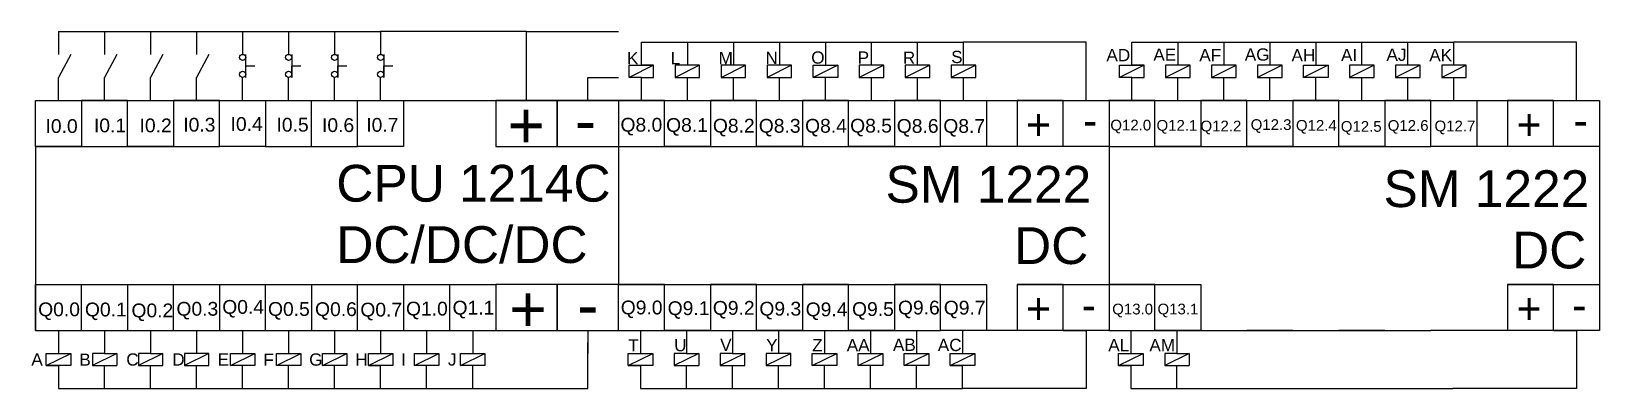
# Model space of a CAD drawing. Header units: centimetres. Extents: x 1520 to 4009, y 956 to 2116.
# Drawn here: x 1520 to 2032, y 1643 to 1760 of the extents above; entities that cross this region are included whole.
import ezdxf

# ---------------------------------------------------------------- set-up
doc = ezdxf.new("R2010")
doc.units = ezdxf.units.CM
doc.styles.get("Standard").update_dxf_attribs({"font": 'arial.ttf'})

msp = doc.modelspace()

# ---------------------------------------------------------------- linework, layer by layer
for p, q in [((1529.08, 1759.77), (1529.08, 1752.27)), ((1529.08, 1759.77), (1589.08, 1759.77)), ((1544.08, 1759.77), (1544.08, 1752.27)), ((1559.08, 1759.77), (1559.08, 1752.27)), ((1574.08, 1759.77), (1574.08, 1752.27)), ((1589.08, 1759.77), (1589.08, 1752.27)), ((1589.08, 1759.77), (1604.08, 1759.77)), ((1604.08, 1759.77), (1604.08, 1752.27)), ((1604.08, 1759.77), (1619.08, 1759.77)), ((1619.08, 1759.77), (1619.08, 1752.27)), ((1619.08, 1759.77), (1634.08, 1759.77)), ((1634.08, 1759.77), (1634.08, 1752.27)), ((1681.58, 1759.77), (1634.08, 1759.77)), ((1681.58, 1752.27), (1681.58, 1759.77)), ((1681.58, 1759.77), (1709.08, 1759.77)), ((1709.08, 1759.77), (1711.58, 1759.77)), ((1719.08, 1748.77), (1719.08, 1756.27)), ((1719.08, 1756.27), (1734.08, 1756.27)), ((1734.08, 1756.27), (1734.08, 1748.77)), ((1734.08, 1756.27), (1749.08, 1756.27)), ((1749.08, 1756.27), (1749.08, 1748.77)), ((1749.08, 1756.27), (1764.08, 1756.27)), ((1764.08, 1756.27), (1764.08, 1748.77)), ((1764.08, 1756.27), (1779.08, 1756.27)), ((1779.08, 1756.27), (1779.08, 1748.77)), ((1779.08, 1756.27), (1824.08, 1756.27)), ((1794.08, 1748.77), (1794.08, 1756.27)), ((1809.08, 1748.77), (1809.08, 1756.27)), ((1824.08, 1748.77), (1824.08, 1756.27)), ((1864.08, 1756.27), (1824.08, 1756.27)), ((1864.08, 1737.27), (1864.08, 1756.27)), ((1879, 1748.76), (1879, 1756.26)), ((1879, 1756.26), (1894, 1756.26)), ((1894, 1756.26), (1894, 1748.76)), ((1894, 1756.26), (1909, 1756.26)), ((1909, 1756.26), (1909, 1748.76)), ((1909, 1756.26), (1924, 1756.26)), ((1924, 1756.26), (1924, 1748.76)), ((1924, 1756.26), (1939, 1756.26)), ((1939, 1756.26), (1939, 1748.76)), ((1939, 1756.26), (1984, 1756.26)), ((1954, 1748.76), (1954, 1756.26)), ((1969, 1748.76), (1969, 1756.26)), ((1984, 1748.76), (1984, 1756.26)), ((2024, 1756.26), (1984, 1756.26)), ((2024, 1737.26), (2024, 1756.26)), ((1533.08, 1752.27), (1529.08, 1744.77)), ((1548.08, 1752.27), (1544.08, 1744.77)), ((1563.08, 1752.27), (1559.08, 1744.77)), ((1578.08, 1752.27), (1574.08, 1744.77)), ((1590.08, 1744.77), (1590.08, 1752.27)), ((1605.08, 1752.27), (1605.08, 1744.77)), ((1620.08, 1752.27), (1620.08, 1744.77)), ((1635.08, 1752.27), (1635.08, 1744.77)), ((1681.58, 1744.77), (1681.58, 1752.27)), ((1715.08, 1744.77), (1715.08, 1748.77)), ((1715.08, 1748.77), (1723.08, 1748.77)), ((1723.08, 1748.77), (1715.08, 1744.77)), ((1723.08, 1748.77), (1719.08, 1748.77)), ((1723.08, 1744.77), (1723.08, 1748.77)), ((1734.08, 1748.77), (1730.08, 1748.77)), ((1730.08, 1748.77), (1730.08, 1744.77)), ((1738.08, 1748.77), (1730.08, 1748.77)), ((1738.08, 1748.77), (1730.08, 1744.77)), ((1738.08, 1744.77), (1738.08, 1748.77)), ((1749.08, 1748.77), (1745.08, 1748.77)), ((1745.08, 1748.77), (1745.08, 1744.77)), ((1745.08, 1744.77), (1753.08, 1748.77)), ((1753.08, 1748.77), (1749.08, 1748.77)), ((1753.08, 1744.77), (1753.08, 1748.77)), ((1764.08, 1748.77), (1760.08, 1748.77)), ((1760.08, 1748.77), (1760.08, 1744.77)), ((1768.08, 1748.77), (1760.08, 1744.77)), ((1768.08, 1748.77), (1764.08, 1748.77)), ((1768.08, 1744.77), (1768.08, 1748.77)), ((1775.08, 1744.77), (1775.08, 1748.77)), ((1775.08, 1748.77), (1779.08, 1748.77)), ((1783.08, 1748.77), (1775.08, 1744.77)), ((1779.08, 1748.77), (1783.08, 1748.77)), ((1783.08, 1748.77), (1783.08, 1744.77)), ((1794.08, 1748.77), (1790.08, 1748.77)), ((1790.08, 1748.77), (1790.08, 1744.77)), ((1798.08, 1748.77), (1790.08, 1744.77)), ((1798.08, 1748.77), (1794.08, 1748.77)), ((1798.08, 1744.77), (1798.08, 1748.77)), ((1809.08, 1748.77), (1805.08, 1748.77)), ((1805.08, 1748.77), (1805.08, 1744.77)), ((1813.08, 1748.77), (1805.08, 1744.77)), ((1813.08, 1748.77), (1809.08, 1748.77)), ((1813.08, 1744.77), (1813.08, 1748.77)), ((1824.08, 1748.77), (1820.08, 1748.77)), ((1820.08, 1748.77), (1820.08, 1744.77)), ((1828.08, 1748.77), (1820.08, 1744.77)), ((1828.08, 1748.77), (1824.08, 1748.77)), ((1828.08, 1744.77), (1828.08, 1748.77)), ((1875, 1744.76), (1875, 1748.76)), ((1875, 1748.76), (1883, 1748.76)), ((1883, 1748.76), (1875, 1744.76)), ((1883, 1748.76), (1879, 1748.76)), ((1883, 1744.76), (1883, 1748.76)), ((1894, 1748.76), (1890, 1748.76)), ((1890, 1748.76), (1890, 1744.76)), ((1898, 1748.76), (1890, 1748.76)), ((1898, 1748.76), (1890, 1744.76)), ((1898, 1744.76), (1898, 1748.76)), ((1909, 1748.76), (1905, 1748.76)), ((1905, 1748.76), (1905, 1744.76)), ((1905, 1744.76), (1913, 1748.76)), ((1913, 1748.76), (1909, 1748.76)), ((1913, 1744.76), (1913, 1748.76)), ((1924, 1748.76), (1920, 1748.76)), ((1920, 1748.76), (1920, 1744.76)), ((1928, 1748.76), (1920, 1744.76)), ((1928, 1748.76), (1924, 1748.76)), ((1928, 1744.76), (1928, 1748.76)), ((1935, 1744.76), (1935, 1748.76)), ((1935, 1748.76), (1939, 1748.76)), ((1943, 1748.76), (1935, 1744.76)), ((1939, 1748.76), (1943, 1748.76)), ((1943, 1748.76), (1943, 1744.76)), ((1954, 1748.76), (1950, 1748.76)), ((1950, 1748.76), (1950, 1744.76)), ((1958, 1748.76), (1950, 1744.76)), ((1958, 1748.76), (1954, 1748.76)), ((1958, 1744.76), (1958, 1748.76)), ((1969, 1748.76), (1965, 1748.76)), ((1965, 1748.76), (1965, 1744.76)), ((1973, 1748.76), (1965, 1744.76)), ((1973, 1748.76), (1969, 1748.76)), ((1973, 1744.76), (1973, 1748.76)), ((1984, 1748.76), (1980, 1748.76)), ((1980, 1748.76), (1980, 1744.76)), ((1988, 1748.76), (1980, 1744.76)), ((1988, 1748.76), (1984, 1748.76)), ((1988, 1744.76), (1988, 1748.76)), ((1529.08, 1737.27), (1529.08, 1744.77)), ((1544.08, 1737.27), (1544.08, 1744.77)), ((1544.08, 1737.27), (1544.08, 1744.77)), ((1559.08, 1737.27), (1559.08, 1744.77)), ((1574.08, 1737.27), (1574.08, 1744.77)), ((1589.08, 1737.27), (1589.08, 1744.77)), ((1590.08, 1744.77), (1590.08, 1748.52)), ((1590.08, 1748.52), (1591.08, 1748.52)), ((1591.08, 1748.52), (1593.08, 1748.52)), ((1604.08, 1737.27), (1604.08, 1744.77)), ((1605.08, 1744.77), (1605.08, 1748.52)), ((1605.08, 1748.52), (1607.08, 1748.52)), ((1607.08, 1748.52), (1608.08, 1748.52)), ((1619.08, 1737.27), (1619.08, 1744.77)), ((1620.08, 1744.77), (1620.08, 1748.52)), ((1620.08, 1748.52), (1623.08, 1748.52)), ((1634.08, 1737.27), (1634.08, 1744.77)), ((1635.08, 1744.77), (1635.08, 1748.52)), ((1635.08, 1748.52), (1638.08, 1748.52)), ((1681.58, 1737.27), (1681.58, 1744.77)), ((1701.58, 1737.27), (1701.58, 1744.77)), ((1701.58, 1744.77), (1711.58, 1744.77)), ((1719.08, 1744.77), (1715.08, 1744.77)), ((1719.08, 1737.27), (1719.08, 1744.77)), ((1719.08, 1744.77), (1723.08, 1744.77)), ((1730.08, 1744.77), (1738.08, 1744.77)), ((1734.08, 1737.27), (1734.08, 1744.77)), ((1745.08, 1744.77), (1753.08, 1744.77)), ((1749.08, 1737.27), (1749.08, 1744.77)), ((1760.08, 1744.77), (1768.08, 1744.77)), ((1764.08, 1737.27), (1764.08, 1744.77)), ((1783.08, 1744.77), (1775.08, 1744.77)), ((1779.08, 1737.27), (1779.08, 1744.77)), ((1790.08, 1744.77), (1794.08, 1744.77)), ((1794.08, 1737.27), (1794.08, 1744.77)), ((1794.08, 1744.77), (1798.08, 1744.77)), ((1805.08, 1744.77), (1809.08, 1744.77)), ((1809.08, 1737.27), (1809.08, 1744.77)), ((1809.08, 1744.77), (1813.08, 1744.77)), ((1820.08, 1744.77), (1824.08, 1744.77)), ((1824.08, 1737.27), (1824.08, 1744.77)), ((1824.08, 1744.77), (1828.08, 1744.77)), ((1879, 1744.76), (1875, 1744.76)), ((1879, 1737.26), (1879, 1744.76)), ((1879, 1744.76), (1883, 1744.76)), ((1890, 1744.76), (1898, 1744.76)), ((1894, 1737.26), (1894, 1744.76)), ((1905, 1744.76), (1913, 1744.76)), ((1909, 1737.26), (1909, 1744.76)), ((1920, 1744.76), (1928, 1744.76)), ((1924, 1737.26), (1924, 1744.76)), ((1943, 1744.76), (1935, 1744.76)), ((1939, 1737.26), (1939, 1744.76)), ((1950, 1744.76), (1954, 1744.76)), ((1954, 1737.26), (1954, 1744.76)), ((1954, 1744.76), (1958, 1744.76)), ((1965, 1744.76), (1969, 1744.76)), ((1969, 1737.26), (1969, 1744.76)), ((1969, 1744.76), (1973, 1744.76)), ((1980, 1744.76), (1984, 1744.76)), ((1984, 1737.26), (1984, 1744.76)), ((1984, 1744.76), (1988, 1744.76)), ((1521.58, 1722.27), (1521.58, 1737.27)), ((1521.58, 1737.27), (1536.58, 1737.27)), ((1536.58, 1737.27), (1536.58, 1722.27)), ((1551.58, 1737.27), (1536.58, 1737.27)), ((1536.58, 1737.27), (1566.58, 1737.27)), ((1536.58, 1737.27), (1544.08, 1737.27)), ((1551.58, 1722.27), (1551.58, 1737.27)), ((1551.58, 1737.27), (1559.08, 1737.27)), ((1566.58, 1737.27), (1566.58, 1722.27)), ((1581.58, 1737.27), (1566.58, 1737.27)), ((1566.58, 1737.27), (1596.58, 1737.27)), ((1566.58, 1737.27), (1574.08, 1737.27)), ((1581.58, 1722.27), (1581.58, 1737.27)), ((1581.58, 1737.27), (1589.08, 1737.27)), ((1596.58, 1737.27), (1596.58, 1722.27)), ((1596.58, 1737.27), (1641.58, 1737.27)), ((1596.58, 1737.27), (1604.08, 1737.27)), ((1611.58, 1722.27), (1611.58, 1737.27)), ((1611.58, 1737.27), (1619.08, 1737.27)), ((1626.58, 1722.27), (1626.58, 1737.27)), ((1626.58, 1737.27), (1641.58, 1737.27)), ((1626.58, 1737.27), (1634.08, 1737.27)), ((1641.58, 1737.27), (1641.58, 1722.27)), ((1641.58, 1737.27), (1711.58, 1737.27)), ((1711.58, 1737.27), (1671.58, 1737.27)), ((1671.58, 1737.27), (1671.58, 1722.27)), ((1671.58, 1737.27), (1681.58, 1737.27)), ((1691.58, 1722.27), (1691.58, 1737.27)), ((1691.58, 1737.27), (1691.58, 1722.27)), ((1691.58, 1737.27), (1701.58, 1737.27)), ((1711.58, 1737.27), (1711.58, 1677.27)), ((1726.58, 1737.27), (1711.58, 1737.27)), ((1711.58, 1737.27), (1741.58, 1737.27)), ((1711.58, 1737.27), (1719.08, 1737.27)), ((1726.58, 1722.27), (1726.58, 1737.27)), ((1726.58, 1737.27), (1734.08, 1737.27)), ((1741.58, 1737.27), (1741.58, 1722.27)), ((1756.58, 1737.27), (1741.58, 1737.27)), ((1741.58, 1737.27), (1771.58, 1737.27)), ((1741.58, 1737.27), (1749.08, 1737.27)), ((1756.58, 1722.27), (1756.58, 1737.27)), ((1756.58, 1737.27), (1764.08, 1737.27)), ((1771.58, 1737.27), (1771.58, 1722.27)), ((1786.58, 1737.27), (1771.58, 1737.27)), ((1771.58, 1737.27), (1801.58, 1737.27)), ((1771.58, 1737.27), (1779.08, 1737.27)), ((1786.58, 1722.27), (1786.58, 1737.27)), ((1786.58, 1737.27), (1794.08, 1737.27)), ((1801.58, 1737.27), (1801.58, 1722.27)), ((1816.58, 1737.27), (1801.58, 1737.27)), ((1801.58, 1737.27), (1831.58, 1737.27)), ((1801.58, 1737.27), (1809.08, 1737.27)), ((1816.58, 1722.27), (1816.58, 1737.27)), ((1816.58, 1737.27), (1824.08, 1737.27)), ((1831.58, 1737.27), (1831.58, 1722.27)), ((1831.58, 1737.27), (1841.58, 1737.27)), ((1841.58, 1737.27), (1856.58, 1737.27)), ((1856.58, 1737.27), (1841.58, 1737.27)), ((1841.58, 1737.27), (1841.58, 1722.27)), ((1856.58, 1737.27), (1871.58, 1737.27)), ((1856.58, 1722.27), (1856.58, 1737.27)), ((1856.58, 1737.27), (1864.08, 1737.27)), ((1886.5, 1737.26), (1871.5, 1737.26)), ((1871.5, 1737.26), (1901.5, 1737.26)), ((1871.5, 1737.26), (1879, 1737.26)), ((1871.58, 1737.27), (1871.58, 1722.27)), ((1886.5, 1722.26), (1886.5, 1737.26)), ((1886.5, 1737.26), (1894, 1737.26)), ((1901.5, 1737.26), (1901.5, 1722.26)), ((1916.5, 1737.26), (1901.5, 1737.26)), ((1901.5, 1737.26), (1931.5, 1737.26)), ((1901.5, 1737.26), (1909, 1737.26)), ((1916.5, 1722.26), (1916.5, 1737.26)), ((1916.5, 1737.26), (1924, 1737.26)), ((1931.5, 1737.26), (1931.5, 1722.26)), ((1946.5, 1737.26), (1931.5, 1737.26)), ((1931.5, 1737.26), (1961.5, 1737.26)), ((1931.5, 1737.26), (1939, 1737.26)), ((1946.5, 1722.26), (1946.5, 1737.26)), ((1946.5, 1737.26), (1954, 1737.26)), ((1961.5, 1737.26), (1961.5, 1722.26)), ((1976.5, 1737.26), (1961.5, 1737.26)), ((1961.5, 1737.26), (1991.5, 1737.26)), ((1961.5, 1737.26), (1969, 1737.26)), ((1976.5, 1722.26), (1976.5, 1737.26)), ((1976.5, 1737.26), (1984, 1737.26)), ((1991.5, 1737.26), (1991.5, 1722.26)), ((1991.5, 1737.26), (2001.5, 1737.26)), ((2001.5, 1737.26), (2016.5, 1737.26)), ((2016.5, 1737.26), (2001.5, 1737.26)), ((2001.5, 1737.26), (2001.5, 1722.26)), ((2016.5, 1737.26), (2031.5, 1737.26)), ((2016.5, 1722.26), (2016.5, 1737.26)), ((2016.5, 1737.26), (2024, 1737.26)), ((2031.5, 1737.26), (2031.5, 1722.26)), ((1521.58, 1722.27), (1521.58, 1662.27)), ((1536.58, 1722.27), (1521.58, 1722.27)), ((1521.58, 1722.27), (1551.58, 1722.27)), ((1566.58, 1722.27), (1551.58, 1722.27)), ((1551.58, 1722.27), (1581.58, 1722.27)), ((1596.58, 1722.27), (1581.58, 1722.27)), ((1596.58, 1722.27), (1611.58, 1722.27)), ((1611.58, 1722.27), (1626.58, 1722.27)), ((1641.58, 1722.27), (1626.58, 1722.27)), ((1671.58, 1722.27), (1691.58, 1722.27)), ((1691.58, 1722.27), (1711.58, 1722.27)), ((1711.58, 1722.27), (1726.58, 1722.27)), ((1741.58, 1722.27), (1726.58, 1722.27)), ((1726.58, 1722.27), (1756.58, 1722.27)), ((1771.58, 1722.27), (1756.58, 1722.27)), ((1756.58, 1722.27), (1786.58, 1722.27)), ((1801.58, 1722.27), (1786.58, 1722.27)), ((1786.58, 1722.27), (1816.58, 1722.27)), ((1831.58, 1722.27), (1816.58, 1722.27)), ((1841.58, 1722.27), (1831.58, 1722.27)), ((1871.58, 1722.27), (1841.58, 1722.27)), ((1871.58, 1722.27), (1856.58, 1722.27)), ((1871.5, 1722.26), (1886.5, 1722.26)), ((1871.58, 1722.27), (1871.58, 1677.27)), ((1901.5, 1722.26), (1886.5, 1722.26)), ((1886.5, 1722.26), (1916.5, 1722.26)), ((1931.5, 1722.26), (1916.5, 1722.26)), ((1916.5, 1722.26), (1946.5, 1722.26)), ((1961.5, 1722.26), (1946.5, 1722.26)), ((1946.5, 1722.26), (1976.5, 1722.26)), ((1991.5, 1722.26), (1976.5, 1722.26)), ((2001.5, 1722.26), (1991.5, 1722.26)), ((2031.5, 1722.26), (2001.5, 1722.26)), ((2031.5, 1722.26), (2016.5, 1722.26)), ((2031.5, 1722.26), (2031.5, 1677.26)), ((1521.58, 1662.27), (1521.58, 1677.27)), ((1521.58, 1677.27), (1671.58, 1677.27)), ((1536.58, 1662.27), (1536.58, 1677.27)), ((1536.58, 1677.27), (1551.58, 1677.27)), ((1551.58, 1677.27), (1551.58, 1662.27)), ((1566.58, 1662.27), (1566.58, 1677.27)), ((1566.58, 1677.27), (1581.58, 1677.27)), ((1581.58, 1677.27), (1581.58, 1662.27)), ((1596.58, 1662.27), (1596.58, 1677.27)), ((1596.58, 1677.27), (1611.58, 1677.27)), ((1611.58, 1677.27), (1611.58, 1662.27)), ((1626.58, 1662.27), (1626.58, 1677.27)), ((1626.58, 1677.27), (1641.58, 1677.27)), ((1641.58, 1677.27), (1641.58, 1662.27)), ((1656.58, 1662.27), (1656.58, 1677.27)), ((1656.58, 1677.27), (1671.58, 1677.27)), ((1671.58, 1677.27), (1671.58, 1662.27)), ((1691.58, 1677.27), (1671.58, 1677.27)), ((1711.58, 1677.27), (1691.58, 1677.27)), ((1691.58, 1677.27), (1691.58, 1662.27)), ((1691.58, 1662.27), (1691.58, 1677.27)), ((1711.58, 1662.27), (1711.58, 1677.27)), ((1726.58, 1677.27), (1711.58, 1677.27)), ((1711.58, 1677.27), (1741.58, 1677.27)), ((1726.58, 1662.27), (1726.58, 1677.27)), ((1741.58, 1677.27), (1741.58, 1662.27)), ((1756.58, 1677.27), (1741.58, 1677.27)), ((1741.58, 1677.27), (1771.58, 1677.27)), ((1756.58, 1662.27), (1756.58, 1677.27)), ((1771.58, 1677.27), (1771.58, 1662.27)), ((1786.58, 1677.27), (1771.58, 1677.27)), ((1771.58, 1677.27), (1801.58, 1677.27)), ((1786.58, 1662.27), (1786.58, 1677.27)), ((1801.58, 1677.27), (1801.58, 1662.27)), ((1816.58, 1677.27), (1801.58, 1677.27)), ((1801.58, 1677.27), (1831.58, 1677.27)), ((1816.58, 1662.27), (1816.58, 1677.27)), ((1831.58, 1677.27), (1831.58, 1662.27)), ((1841.58, 1677.27), (1856.58, 1677.27)), ((1856.58, 1677.27), (1841.58, 1677.27)), ((1841.58, 1677.27), (1841.58, 1662.27)), ((1856.58, 1677.27), (1871.58, 1677.27)), ((1856.58, 1662.27), (1856.58, 1677.27)), ((1886.5, 1677.26), (1871.5, 1677.26)), ((1871.5, 1677.26), (1901.5, 1677.26)), ((1871.58, 1677.27), (1871.58, 1662.27)), ((1886.5, 1662.26), (1886.5, 1677.26)), ((1901.5, 1677.26), (1901.5, 1662.26)), ((2001.5, 1677.26), (2016.5, 1677.26)), ((2016.5, 1677.26), (2001.5, 1677.26)), ((2001.5, 1677.26), (2001.5, 1662.26)), ((2016.5, 1677.26), (2031.5, 1677.26)), ((2016.5, 1662.26), (2016.5, 1677.26)), ((2031.5, 1677.26), (2031.5, 1662.26)), ((1521.58, 1662.27), (1671.58, 1662.27)), ((1521.58, 1662.27), (1536.58, 1662.27)), ((1521.58, 1662.27), (1529.08, 1662.27)), ((1529.08, 1662.27), (1529.08, 1654.77)), ((1536.58, 1662.27), (1544.08, 1662.27)), ((1544.08, 1662.27), (1544.08, 1654.77)), ((1551.58, 1662.27), (1566.58, 1662.27)), ((1551.58, 1662.27), (1559.08, 1662.27)), ((1559.08, 1662.27), (1559.08, 1654.77)), ((1566.58, 1662.27), (1574.08, 1662.27)), ((1574.08, 1662.27), (1574.08, 1654.77)), ((1581.58, 1662.27), (1596.58, 1662.27)), ((1581.58, 1662.27), (1589.08, 1662.27)), ((1589.08, 1662.27), (1589.08, 1654.77)), ((1596.58, 1662.27), (1604.08, 1662.27)), ((1604.08, 1662.27), (1604.08, 1654.77)), ((1611.58, 1662.27), (1626.58, 1662.27)), ((1611.58, 1662.27), (1619.08, 1662.27)), ((1619.08, 1662.27), (1619.08, 1654.77)), ((1626.58, 1662.27), (1634.08, 1662.27)), ((1634.08, 1662.27), (1634.08, 1654.77)), ((1641.58, 1662.27), (1656.58, 1662.27)), ((1641.58, 1662.27), (1649.08, 1662.27)), ((1649.08, 1662.27), (1649.08, 1654.77)), ((1656.58, 1662.27), (1664.08, 1662.27)), ((1664.08, 1662.27), (1664.08, 1654.77)), ((1671.58, 1662.27), (1711.58, 1662.27)), ((1691.58, 1662.27), (1701.58, 1662.27)), ((1701.58, 1662.27), (1701.58, 1654.77)), ((1711.58, 1662.27), (1726.58, 1662.27)), ((1718.77, 1662.27), (1718.77, 1654.77)), ((1741.58, 1662.27), (1726.58, 1662.27)), ((1726.58, 1662.27), (1756.58, 1662.27)), ((1733.77, 1662.27), (1733.77, 1654.77)), ((1748.77, 1662.27), (1748.77, 1654.77)), ((1771.58, 1662.27), (1756.58, 1662.27)), ((1756.58, 1662.27), (1786.58, 1662.27)), ((1763.77, 1662.27), (1763.77, 1654.77)), ((1778.77, 1662.27), (1778.77, 1654.77)), ((1801.58, 1662.27), (1786.58, 1662.27)), ((1786.58, 1662.27), (1816.58, 1662.27)), ((1793.77, 1662.27), (1793.77, 1654.77)), ((1808.77, 1662.27), (1808.77, 1654.77)), ((1831.58, 1662.27), (1816.58, 1662.27)), ((1823.77, 1662.27), (1823.77, 1654.77)), ((1841.58, 1662.27), (1831.58, 1662.27)), ((1871.58, 1662.27), (1841.58, 1662.27)), ((1871.58, 1662.27), (1856.58, 1662.27)), ((1856.58, 1662.27), (1864.08, 1662.27)), ((1864.08, 1662.27), (1864.08, 1643.27)), ((1871.5, 1662.26), (1886.5, 1662.26)), ((1878.69, 1662.26), (1878.69, 1654.76)), ((1901.5, 1662.26), (1886.5, 1662.26)), ((1886.5, 1662.26), (1916.5, 1662.26)), ((1893.69, 1662.26), (1893.69, 1654.76)), ((1931.5, 1662.26), (1916.5, 1662.26)), ((1916.5, 1662.26), (1946.5, 1662.26)), ((1961.5, 1662.26), (1946.5, 1662.26)), ((1946.5, 1662.26), (1976.5, 1662.26)), ((1991.5, 1662.26), (1976.5, 1662.26)), ((2001.5, 1662.26), (1991.5, 1662.26)), ((2031.5, 1662.26), (2001.5, 1662.26)), ((2031.5, 1662.26), (2016.5, 1662.26)), ((2016.5, 1662.26), (2024, 1662.26)), ((2024, 1662.26), (2024, 1643.26)), ((1701.58, 1643.27), (1701.58, 1658.27)), ((1525.08, 1650.77), (1525.08, 1654.77)), ((1525.08, 1654.77), (1529.08, 1654.77)), ((1525.08, 1650.77), (1533.08, 1654.77)), ((1529.08, 1654.77), (1533.08, 1654.77)), ((1533.08, 1654.77), (1533.08, 1650.77)), ((1544.08, 1654.77), (1540.08, 1654.77)), ((1540.08, 1654.77), (1540.08, 1650.77)), ((1548.08, 1654.77), (1540.08, 1650.77)), ((1544.08, 1654.77), (1548.08, 1654.77)), ((1548.08, 1654.77), (1548.08, 1650.77)), ((1559.08, 1654.77), (1555.08, 1654.77)), ((1555.08, 1654.77), (1555.08, 1650.77)), ((1563.08, 1654.77), (1555.08, 1650.77)), ((1559.08, 1654.77), (1563.08, 1654.77)), ((1563.08, 1650.77), (1563.08, 1654.77)), ((1574.08, 1654.77), (1570.08, 1654.77)), ((1570.08, 1654.77), (1570.08, 1650.77)), ((1578.08, 1654.77), (1570.08, 1650.77)), ((1578.08, 1654.77), (1574.08, 1654.77)), ((1578.08, 1650.77), (1578.08, 1654.77)), ((1585.08, 1650.77), (1585.08, 1654.77)), ((1585.08, 1654.77), (1589.08, 1654.77)), ((1585.08, 1650.77), (1593.08, 1654.77)), ((1589.08, 1654.77), (1593.08, 1654.77)), ((1593.08, 1654.77), (1593.08, 1650.77)), ((1600.08, 1650.77), (1600.08, 1654.77)), ((1600.08, 1654.77), (1604.08, 1654.77)), ((1600.08, 1650.77), (1608.08, 1654.77)), ((1604.08, 1654.77), (1608.08, 1654.77)), ((1608.08, 1654.77), (1608.08, 1650.77)), ((1615.08, 1650.77), (1615.08, 1654.77)), ((1615.08, 1654.77), (1619.08, 1654.77)), ((1615.08, 1650.77), (1623.08, 1654.77)), ((1619.08, 1654.77), (1623.08, 1654.77)), ((1623.08, 1654.77), (1623.08, 1650.77)), ((1630.08, 1650.77), (1630.08, 1654.77)), ((1630.08, 1654.77), (1634.08, 1654.77)), ((1630.08, 1650.77), (1638.08, 1654.77)), ((1634.08, 1654.77), (1638.08, 1654.77)), ((1638.08, 1654.77), (1638.08, 1650.77)), ((1645.08, 1650.77), (1645.08, 1654.77)), ((1645.08, 1654.77), (1649.08, 1654.77)), ((1645.08, 1650.77), (1653.08, 1654.77)), ((1649.08, 1654.77), (1653.08, 1654.77)), ((1653.08, 1654.77), (1653.08, 1650.77)), ((1660.08, 1650.77), (1660.08, 1654.77)), ((1660.08, 1654.77), (1664.08, 1654.77)), ((1660.08, 1650.77), (1668.08, 1654.77)), ((1664.08, 1654.77), (1668.08, 1654.77)), ((1668.08, 1654.77), (1668.08, 1650.77)), ((1714.77, 1650.77), (1714.77, 1654.77)), ((1714.77, 1654.77), (1718.77, 1654.77)), ((1714.77, 1650.77), (1722.77, 1654.77)), ((1718.77, 1654.77), (1722.77, 1654.77)), ((1722.77, 1654.77), (1722.77, 1650.77)), ((1733.77, 1654.77), (1729.77, 1654.77)), ((1729.77, 1654.77), (1729.77, 1650.77)), ((1737.77, 1654.77), (1729.77, 1650.77)), ((1733.77, 1654.77), (1737.77, 1654.77)), ((1737.77, 1654.77), (1737.77, 1650.77)), ((1748.77, 1654.77), (1744.77, 1654.77)), ((1744.77, 1654.77), (1744.77, 1650.77)), ((1752.77, 1654.77), (1744.77, 1650.77)), ((1748.77, 1654.77), (1752.77, 1654.77)), ((1752.77, 1650.77), (1752.77, 1654.77)), ((1763.77, 1654.77), (1759.77, 1654.77)), ((1759.77, 1654.77), (1759.77, 1650.77)), ((1767.77, 1654.77), (1759.77, 1650.77)), ((1767.77, 1654.77), (1763.77, 1654.77)), ((1767.77, 1650.77), (1767.77, 1654.77)), ((1774.77, 1650.77), (1774.77, 1654.77)), ((1774.77, 1654.77), (1778.77, 1654.77)), ((1774.77, 1650.77), (1782.77, 1654.77)), ((1778.77, 1654.77), (1782.77, 1654.77)), ((1782.77, 1654.77), (1782.77, 1650.77)), ((1789.77, 1650.77), (1789.77, 1654.77)), ((1789.77, 1654.77), (1793.77, 1654.77)), ((1789.77, 1650.77), (1797.77, 1654.77)), ((1793.77, 1654.77), (1797.77, 1654.77)), ((1797.77, 1654.77), (1797.77, 1650.77)), ((1804.77, 1650.77), (1804.77, 1654.77)), ((1804.77, 1654.77), (1808.77, 1654.77)), ((1804.77, 1650.77), (1812.77, 1654.77)), ((1808.77, 1654.77), (1812.77, 1654.77)), ((1812.77, 1654.77), (1812.77, 1650.77)), ((1819.77, 1650.77), (1819.77, 1654.77)), ((1819.77, 1654.77), (1823.77, 1654.77)), ((1819.77, 1650.77), (1827.77, 1654.77)), ((1823.77, 1654.77), (1827.77, 1654.77)), ((1827.77, 1654.77), (1827.77, 1650.77)), ((1874.69, 1650.76), (1874.69, 1654.76)), ((1874.69, 1654.76), (1878.69, 1654.76)), ((1874.69, 1650.76), (1882.69, 1654.76)), ((1878.69, 1654.76), (1882.69, 1654.76)), ((1882.69, 1654.76), (1882.69, 1650.76)), ((1893.69, 1654.76), (1889.69, 1654.76)), ((1889.69, 1654.76), (1889.69, 1650.76)), ((1897.69, 1654.76), (1889.69, 1650.76)), ((1893.69, 1654.76), (1897.69, 1654.76)), ((1897.69, 1654.76), (1897.69, 1650.76)), ((1533.08, 1650.77), (1525.08, 1650.77)), ((1525.08, 1650.77), (1529.08, 1650.77)), ((1529.08, 1650.77), (1529.08, 1643.27)), ((1540.08, 1650.77), (1548.08, 1650.77)), ((1544.08, 1643.27), (1544.08, 1650.77)), ((1555.08, 1650.77), (1563.08, 1650.77)), ((1559.08, 1643.27), (1559.08, 1650.77)), ((1570.08, 1650.77), (1578.08, 1650.77)), ((1574.08, 1643.27), (1574.08, 1650.77)), ((1593.08, 1650.77), (1585.08, 1650.77)), ((1589.08, 1643.27), (1589.08, 1650.77)), ((1608.08, 1650.77), (1600.08, 1650.77)), ((1604.08, 1643.27), (1604.08, 1650.77)), ((1619.08, 1650.77), (1615.08, 1650.77)), ((1623.08, 1650.77), (1619.08, 1650.77)), ((1619.08, 1643.27), (1619.08, 1650.77)), ((1638.08, 1650.77), (1630.08, 1650.77)), ((1630.08, 1650.77), (1634.08, 1650.77)), ((1634.08, 1643.27), (1634.08, 1650.77)), ((1653.08, 1650.77), (1645.08, 1650.77)), ((1649.08, 1643.27), (1649.08, 1650.77)), ((1668.08, 1650.77), (1660.08, 1650.77)), ((1664.08, 1643.27), (1664.08, 1650.77)), ((1722.77, 1650.77), (1714.77, 1650.77)), ((1714.77, 1650.77), (1718.77, 1650.77)), ((1718.77, 1650.77), (1718.77, 1643.27)), ((1729.77, 1650.77), (1737.77, 1650.77)), ((1733.77, 1643.27), (1733.77, 1650.77)), ((1744.77, 1650.77), (1752.77, 1650.77)), ((1748.77, 1643.27), (1748.77, 1650.77)), ((1759.77, 1650.77), (1767.77, 1650.77)), ((1763.77, 1643.27), (1763.77, 1650.77)), ((1782.77, 1650.77), (1774.77, 1650.77)), ((1778.77, 1643.27), (1778.77, 1650.77)), ((1797.77, 1650.77), (1789.77, 1650.77)), ((1793.77, 1643.27), (1793.77, 1650.77)), ((1808.77, 1650.77), (1804.77, 1650.77)), ((1812.77, 1650.77), (1808.77, 1650.77)), ((1808.77, 1643.27), (1808.77, 1650.77)), ((1827.77, 1650.77), (1819.77, 1650.77)), ((1819.77, 1650.77), (1823.77, 1650.77)), ((1823.77, 1643.27), (1823.77, 1650.77)), ((1882.69, 1650.76), (1874.69, 1650.76)), ((1874.69, 1650.76), (1878.69, 1650.76)), ((1878.69, 1650.76), (1878.69, 1643.26)), ((1889.69, 1650.76), (1897.69, 1650.76)), ((1893.69, 1643.26), (1893.69, 1650.76)), ((1529.08, 1643.27), (1544.08, 1643.27)), ((1544.08, 1643.27), (1559.08, 1643.27)), ((1559.08, 1643.27), (1574.08, 1643.27)), ((1574.08, 1643.27), (1589.08, 1643.27)), ((1589.08, 1643.27), (1604.08, 1643.27)), ((1604.08, 1643.27), (1611.58, 1643.27)), ((1611.58, 1643.27), (1619.08, 1643.27)), ((1619.08, 1643.27), (1634.08, 1643.27)), ((1634.08, 1643.27), (1649.08, 1643.27)), ((1649.08, 1643.27), (1664.08, 1643.27)), ((1664.08, 1643.27), (1701.58, 1643.27)), ((1718.77, 1643.27), (1733.77, 1643.27)), ((1733.77, 1643.27), (1748.77, 1643.27)), ((1748.77, 1643.27), (1763.77, 1643.27)), ((1763.77, 1643.27), (1778.77, 1643.27)), ((1778.77, 1643.27), (1793.77, 1643.27)), ((1793.77, 1643.27), (1801.27, 1643.27)), ((1801.27, 1643.27), (1808.77, 1643.27)), ((1808.77, 1643.27), (1823.77, 1643.27)), ((1864.08, 1643.27), (1823.77, 1643.27)), ((1878.69, 1643.26), (1893.69, 1643.26)), ((1893.69, 1643.26), (1908.69, 1643.26)), ((1908.69, 1643.26), (1923.69, 1643.26)), ((1923.69, 1643.26), (1938.69, 1643.26)), ((1938.69, 1643.26), (1953.69, 1643.26)), ((1953.69, 1643.26), (1961.19, 1643.26)), ((1961.19, 1643.26), (1968.69, 1643.26)), ((1968.69, 1643.26), (1983.69, 1643.26)), ((2024, 1643.26), (1983.69, 1643.26))]:
    msp.add_line(p, q)
for centre in [(1589.08, 1751.27), (1604.08, 1751.27), (1619.08, 1751.27), (1634.08, 1751.27), (1589.08, 1745.77), (1604.08, 1745.77), (1619.08, 1745.77), (1634.08, 1745.77)]:
    msp.add_circle(centre, 1)

# ---------------------------------------------------------------- texts
at = {"attachment_point": 1}
for s, width, insert, char_height in [('AD', 5.868, (1870.69, 1754.03), 4), ('AE', 5.868, (1886, 1754.17), 4), ('AF', 5.868, (1900.98, 1754.03), 4), ('AG', 5.868, (1915.81, 1754.22), 4), ('AH', 5.868, (1931.04, 1753.98), 4), ('AI', 5.868, (1947.19, 1754.07), 4), ('AJ', 5.868, (1962, 1754.16), 4), ('AK', 5.868, (1975.96, 1754.02), 4), ('K', 5.868, (1714.39, 1753.02), 4), ('L', 5.868, (1728.59, 1753.04), 4), ('M', 5.868, (1744.27, 1753.06), 4), ('N', 5.868, (1759.55, 1753.12), 4), ('O', 5.868, (1774.46, 1753.24), 4), ('P', 5.868, (1789.6, 1753.22), 4), ('R', 5.868, (1804.33, 1753.2), 4), ('S', 5.868, (1820.08, 1753.44), 4), ('+', 11.0681, (1675.39, 1736.7), 15), ('I0.0', 13.2989, (1524.82, 1731.14), 4.5), ('I0.1', 13.2989, (1540.6, 1731.35), 4.5), ('I0.2', 13.2989, (1555.48, 1731.35), 4.5), ('I0.3', 13.2989, (1569.73, 1731.58), 4.5), ('I0.4', 13.2989, (1585.15, 1731.81), 4.5), ('I0.5', 13.2989, (1600.13, 1731.58), 4.5), ('I0.6', 13.2989, (1614.96, 1731.45), 4.5), ('I0.7', 13.2989, (1629.39, 1731.53), 4.5), ('-', 11.0681, (1697.42, 1738.3), 15), ('Q8.0', 13.2989, (1712.27, 1731.57), 4.5), ('Q8.1', 13.2989, (1727.14, 1731.48), 4.5), ('Q8.2', 13.2989, (1742.4, 1731.27), 4.5), ('Q8.3', 13.2989, (1757.36, 1731.22), 4.5), ('Q8.4', 13.2989, (1772.45, 1731.22), 4.5), ('Q8.5', 13.2989, (1787.15, 1731.27), 4.5), ('Q8.6', 13.2989, (1802.34, 1731.18), 4.5), ('Q8.7', 13.2989, (1817.52, 1731.18), 4.5), ('+', 11.0681, (1844.49, 1734.4), 10), ('-', 11.0681, (1863.08, 1735.76), 10), ('Q12.0', 13.2989, (1871.98, 1730.95), 3.5), ('Q12.1', 13.2989, (1887.03, 1730.87), 3.5), ('Q12.2', 13.2989, (1901.36, 1730.65), 3.5), ('Q12.3', 13.2989, (1917.73, 1731.12), 3.5), ('Q12.4', 13.2989, (1932.48, 1730.87), 3.5), ('Q12.5', 13.2989, (1947.11, 1730.52), 3.5), ('Q12.6', 13.2989, (1962.41, 1730.83), 3.5), ('Q12.7', 13.2989, (1977.67, 1730.67), 3.5), ('+', 11.0681, (2004.41, 1734.39), 10), ('-', 11.0681, (2022.99, 1735.75), 10), ('CPU 1214C\\PDC/DC/DC', 120.2514, (1619.61, 1716.24), 12), ('SM 1222\\P         DC', 87.3249, (1798.67, 1715.9), 12), ('SM 1222\\P         DC', 87.3249, (1961.03, 1714.47), 12), ('Q0.4', 13.2989, (1582.43, 1672.17), 4.5), ('Q1.1', 13.2989, (1657.52, 1671.92), 4.5), ('+', 11.0681, (1675.99, 1676.78), 15), ('Q9.0', 13.2989, (1712.35, 1671.98), 4.5), ('Q9.6', 13.2989, (1802.73, 1671.95), 4.5), ('Q9.7', 13.2989, (1817.67, 1671.92), 4.5), ('+', 11.0681, (1844.49, 1674.4), 10), ('+', 11.0681, (2004.41, 1674.39), 10), ('Q0.0', 13.2989, (1522.42, 1671.37), 4.5), ('Q0.1', 13.2989, (1537.67, 1671.32), 4.5), ('Q0.2', 13.2989, (1552.83, 1671.02), 4.5), ('Q0.3', 13.2989, (1567.5, 1671.55), 4.5), ('Q0.5', 13.2989, (1597.35, 1671.49), 4.5), ('Q0.6', 13.2989, (1612.69, 1671.43), 4.5), ('Q0.7', 13.2989, (1627.46, 1671.28), 4.5), ('Q1.0', 13.2989, (1642.34, 1671.61), 4.5), ('-', 11.0681, (1698.12, 1678.12), 15), ('Q9.1', 13.2989, (1727.65, 1671.75), 4.5), ('Q9.2', 13.2989, (1742.37, 1671.85), 4.5), ('Q9.3', 13.2989, (1757.56, 1671.59), 4.5), ('Q9.4', 13.2989, (1772.65, 1671.36), 4.5), ('Q9.5', 13.2989, (1787.77, 1671.47), 4.5), ('-', 11.0681, (1862.65, 1675.56), 10), ('Q13.0', 13.2989, (1872.59, 1670.96), 3.5), ('Q13.1', 13.2989, (1887.36, 1670.98), 3.5), ('-', 11.0681, (2022.56, 1675.54), 10), ('T', 5.868, (1714.83, 1659.38), 4), ('U', 5.868, (1729.77, 1659.46), 4), ('V', 5.868, (1744.77, 1659.51), 4), ('Y', 5.868, (1759.77, 1659.45), 4), ('Z', 5.868, (1774.77, 1659.45), 4), ('AA', 5.868, (1786.04, 1659.45), 4), ('AB', 5.868, (1801.11, 1659.57), 4), ('AC', 5.868, (1815.73, 1659.51), 4), ('AL', 5.868, (1871.3, 1659.45), 4), ('AM', 5.868, (1884.71, 1659.42), 4), ('A', 5.868, (1520.19, 1654.8), 4), ('B', 5.868, (1535.84, 1654.72), 4), ('C', 5.868, (1551.15, 1654.77), 4), ('D', 5.868, (1566.14, 1654.78), 4), ('E', 5.868, (1580.9, 1654.75), 4), ('F', 5.868, (1595.85, 1654.71), 4), ('G', 5.868, (1610.78, 1654.75), 4), ('H', 5.868, (1625.8, 1654.73), 4), ('I', 5.868, (1640.74, 1654.73), 4), ('J', 5.868, (1656.01, 1654.77), 4)]:
    msp.add_mtext_dynamic_manual_height_columns(s, width=width, gutter_width=12.5, heights=[0], dxfattribs=dict(at, insert=insert, char_height=char_height))

doc.saveas('drawing.dxf')
